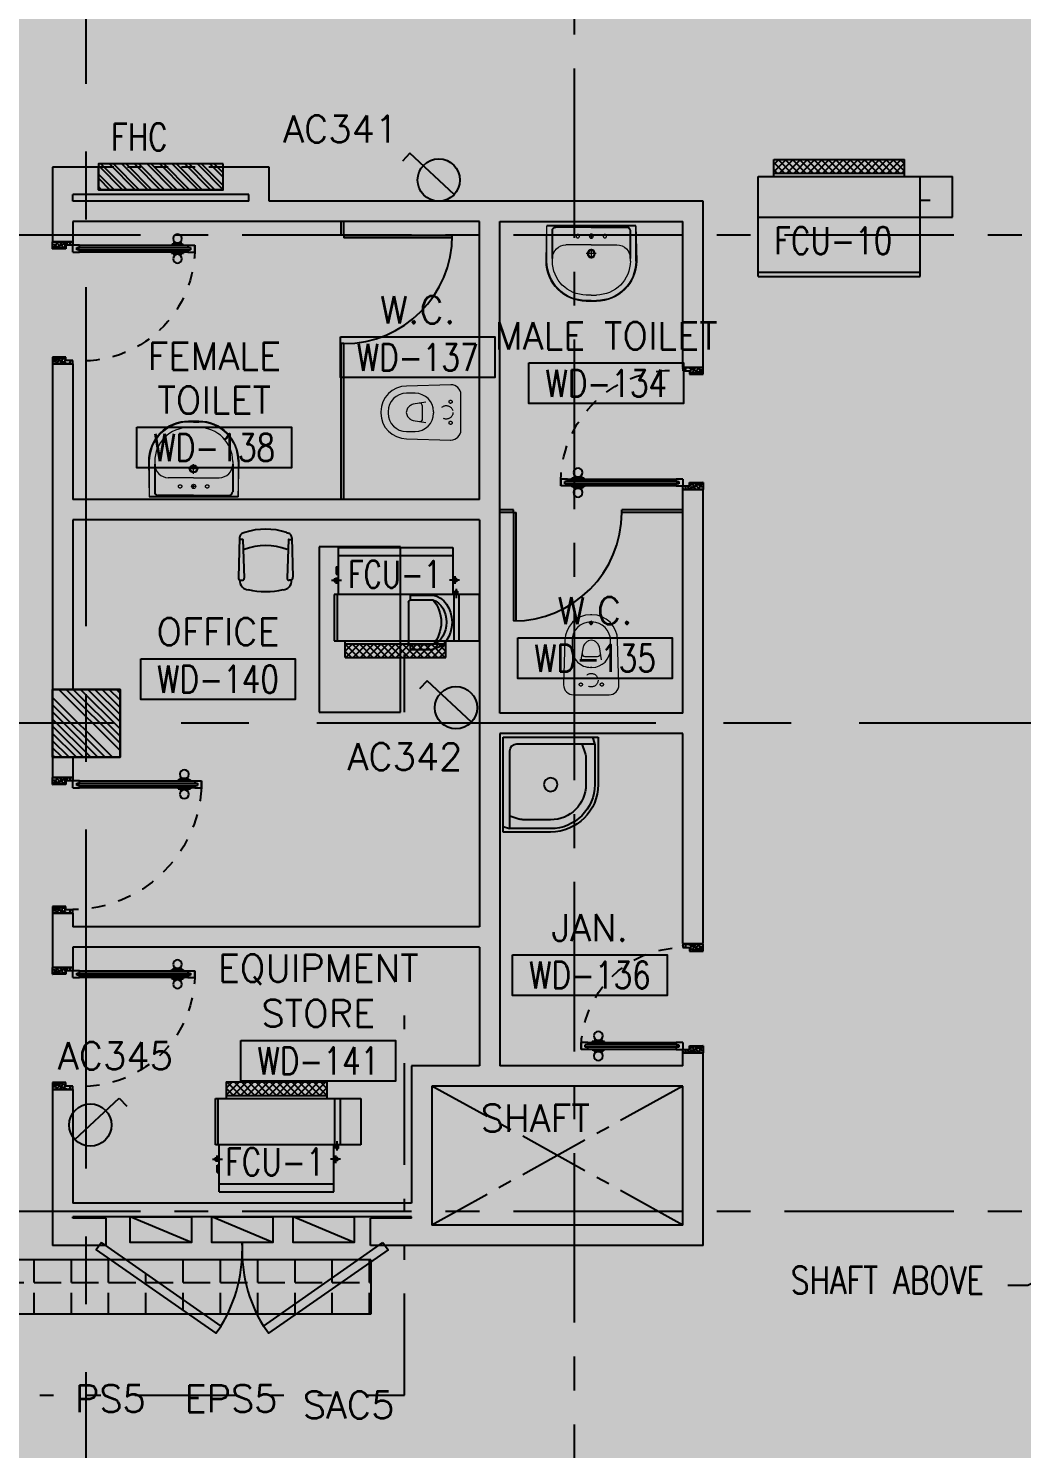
# Model space of a CAD drawing. Extents: x 88852.7 to 88945.7, y 39921.6 to 40001.1.
# Drawn here: x 88920.38 to 88927.71, y 39967.55 to 39978.02 of the extents above; entities that cross this region are included whole.
import ezdxf
from ezdxf.enums import TextEntityAlignment as Align

# ---------------------------------------------------------------- set-up
doc = ezdxf.new("R2010")
doc.units = 0
doc.header["$MEASUREMENT"] = 0
for name, pattern in [('2DASHES', [1.7, 0.75, -0.25, 0.1, -0.25, 0.1, -0.25]), ('CENTER', [2, 1.25, -0.25, 0.25, -0.25]), ('CENTER2', [1.125, 0.75, -0.125, 0.125, -0.125]), ('CENTERX2', [4, 2.5, -0.5, 0.5, -0.5]), ('DASHED', [0.75, 0.5, -0.25]), ('HIDDEN', [0.375, 0.25, -0.125]), ('HIDDEN2', [0.1875, 0.125, -0.0625])]:
    doc.linetypes.add(name, pattern=pattern)
doc.layers.get('0').update_dxf_attribs({"color": 11, "linetype": 'CONTINUOUS'})
for name, color, linetype in [('A-TILES', 11, 'CONTINUOUS'), ('AXES', 11, 'CENTERX2'), ('AXES1', 11, 'CENTER'), ('COL', 11, 'CONTINUOUS'), ('DOOR', 11, 'CONTINUOUS'), ('E-HLINE', 2, 'HIDDEN'), ('E-PANELBX', 3, 'CONTINUOUS'), ('E-SOCKETS', 4, 'CONTINUOUS'), ('E-TRAY', 2, 'CONTINUOUS'), ('E-WI', 6, 'CONTINUOUS'), ('FCU', 7, 'CONTINUOUS'), ('FHC', 11, 'CONTINUOUS'), ('FIX', 11, 'CONTINUOUS'), ('FMCHAIR', 11, 'CONTINUOUS'), ('FMDESK', 11, 'CONTINUOUS'), ('HAT', 11, 'CONTINUOUS'), ('IND-ES-L', 11, '2DASHES'), ('M-TEXT', 2, 'CONTINUOUS'), ('PART', 11, 'CONTINUOUS'), ('RM-BOX', 11, 'CONTINUOUS'), ('RM-NAME', 11, 'CONTINUOUS'), ('RM-NO', 11, 'CONTINUOUS'), ('SHAFT', 11, 'CONTINUOUS'), ('WALL', 11, 'CONTINUOUS')]:
    doc.layers.add(name, color=color, linetype=linetype)
doc.styles.add('ROMANS', font='ROMANS.shx', dxfattribs={"width": 0.6})
doc.styles.add('SIMPLEX', font='simplex.shx', dxfattribs={"width": 0.8})
doc.dimstyles.new('DIM7', dxfattribs={"dimtxt": 0.24, "dimasz": 0.08, "dimexe": 0.07, "dimexo": 0.05, "dimgap": 0.07, "dimtad": 1, "dimzin": 0, "dimdsep": 46, "dimtxsty": 'SIMPLEX', "dimblk": 'ARCHTICK', "dimcen": 0.05, "dimdle": 0.05, "dimclrd": 4, "dimclre": 4, "dimclrt": 2, "dimadec": 0, "dimazin": 0, "dimtp": 2, "dimtm": 2, "dimtfac": 0.114286, "dimtix": 1, "dimtmove": 2, "dimatfit": 3, "dimldrblk": 'DOT', "dimfxl": 0, "dimtolj": 1, "dimtzin": 0, "dimarcsym": 0})
pattern_1 = [(0, (0, 0), (0, 0.275), [0.2, -0.075]), (90, (0, 0), (-0.275, 2e-17), [0.2, -0.075])]

# ---------------------------------------------------------------- blocks, each defined once
blk = doc.blocks.new('JAN-001')
for p, q in [((730, -30), (30, -30)), ((30, -30), (30, -730)), ((705, -80), (130, -80)), ((610, -80), (635, -152)), ((688, -30), (704, -76)), ((705, -380), (705, -84)), ((730, -380), (730, -30)), ((80, -130), (80, -705)), ((640, -380), (640, -184)), ((80, -610), (152, -635)), ((30, -688), (76, -704)), ((30, -730), (380, -730)), ((84, -705), (380, -705)), ((184, -640), (380, -640))]:
    blk.add_line(p, q)
blk.add_circle((380, -380), 50)
for centre, radius, start, end in [((130, -130), 50, 90, 180), ((680, -84), 25, 0, 19.0039), ((540, -184), 100, 0, 19.0039), ((380, -380), 350, 270, 0), ((380, -380), 325, 270, 0), ((380, -380), 260, 270, 0), ((84, -680), 25, 250.9961, 270), ((184, -540), 100, 250.9961, 270)]:
    blk.add_arc(centre, radius, start, end)
blk = doc.blocks.new('WC1')
at = {"layer": 'FIX', "lineweight": 20}
for p, q in [((-210, 204), (-538, 194)), ((-475, 141), (-538, 141)), ((-137, 0), (-137, 131)), ((-727, 5), (-727, -5)), ((-674, 5), (-674, -5)), ((-534, 24), (-540, 0)), ((-540, 0), (-534, -24)), ((-395, 76), (-490, 60)), ((-339, 5), (-339, -5)), ((-137, -131), (-137, 0)), ((-490, -60), (-395, -76)), ((-538, -141), (-475, -141)), ((-538, -194), (-210, -204)), ((-213, -204), (-210, -204))]:
    blk.add_line(p, q, dxfattribs=at)
at = {"layer": 'FIX', "linetype": 'Continuous', "lineweight": 20}
blk.add_line((-420, -47), (-420, 45), dxfattribs=at)
at = {"layer": 'FIX', "linetype": 'HIDDEN2', "lineweight": 20, "ltscale": 0.3}
blk.add_circle((-245, 0), 49.8, dxfattribs=at)
at = {"layer": 'FIX', "linetype": 'HIDDEN', "lineweight": 20, "ltscale": 0.05}
for centre in [(-213, 78), (-213, -77)]:
    blk.add_circle(centre, 11.6, dxfattribs=at)
at = {"layer": 'FIX', "lineweight": 20}
for centre, radius, start, end in [((-538, 5), 189, 90, 180), ((-538, 5), 136, 90, 180), ((-475, 5), 136, 360, 90), ((-210, 131), 73, 360, 90), ((-473, -7), 68.2, 128.9242, 152.8468), ((-464, -18), 82, 108.496, 128.9242), ((-538, -5), 189, 180, 270), ((-538, -5), 136, 180, 270), ((-473, 7), 68.2, 207.1532, 231.0758), ((-464, 18), 82, 231.0758, 251.504), ((-475, -5), 136, 270, 0), ((-210, -131), 73, 270, 0)]:
    blk.add_arc(centre, radius, start, end, dxfattribs=at)
at = {"layer": 'FIX', "linetype": 'Continuous', "lineweight": 20}
for centre, start, end in [((-443, 46), 357.6662, 91.6121), ((-442, -46), 268.3879, 2.3338)]:
    blk.add_arc(centre, 22.3, start, end, dxfattribs=at)
blk = doc.blocks.new('LAV-003')
at = {"layer": 'FIX', "linetype": 'Continuous', "lineweight": 20}
for p, q in [((-328, -285), (-328, -25)), ((327, -285), (327, -25)), ((0, -165), (-188, -165)), ((0, -165), (187, -165)), ((-288, -285), (-288, -265)), ((287, -285), (287, -265)), ((0, -535), (-38, -535)), ((0, -575), (-38, -575)), ((0, -535), (37, -535)), ((0, -575), (37, -575))]:
    blk.add_line(p, q, dxfattribs=at)
at = {"layer": 'FIX', "linetype": 'ByBlock'}
blk.add_line((-328, -25), (327, -25), dxfattribs=at)
at = {"layer": 'FIX', "linetype": 'ByBlock', "ltscale": 0.3}
for p, q in [((-288, -265), (-288, -60)), ((0, -35), (-262, -35)), ((0, -35), (262, -35)), ((287, -265), (287, -60))]:
    blk.add_line(p, q, dxfattribs=at)
at = {"layer": 'FIX', "lineweight": 20}
for p, q in [((-16, -101), (15, -101)), ((0, -85), (0, -116))]:
    blk.add_line(p, q, dxfattribs=at)
at = {"layer": 'FIX', "linetype": 'DASHED', "lineweight": 20, "ltscale": 0.04}
for p, q in [((0, -194), (0, -266)), ((-36, -230), (37, -230))]:
    blk.add_line(p, q, dxfattribs=at)
at = {"layer": 'FIX', "linetype": 'Continuous', "lineweight": 20}
blk.add_lwpolyline([(295, -25), (0, -25), (-328, -25), (-335, -285, 0.414214), (-38, -582), (0, -582), (37, -582, 0.414214), (334, -285), (327, -25), (0, -25)], format="xyb", dxfattribs=at)
at = {"layer": 'FIX', "linetype": 'HIDDEN', "lineweight": 20, "ltscale": 0.05}
for centre in [(-100, -101), (100, -101)]:
    blk.add_circle(centre, 12.4, dxfattribs=at)
at = {"layer": 'FIX', "lineweight": 20}
for centre, radius in [((0, -101), 15.5), ((0, -230), 29.5), ((0, -230), 22.5)]:
    blk.add_circle(centre, radius, dxfattribs=at)
at = {"layer": 'FIX', "linetype": 'ByBlock', "ltscale": 0.3}
for centre, start, end in [((-262, -60), 90, 180), ((262, -60), 0, 90)]:
    blk.add_arc(centre, 25, start, end, dxfattribs=at)
at = {"layer": 'FIX', "linetype": 'Continuous', "lineweight": 20}
for centre, radius, start, end in [((-188, -265), 100, 90, 180), ((187, -265), 100, 0, 90), ((-38, -285), 290, 180, 270), ((-38, -285), 250, 180, 270), ((37, -285), 250, 270, 0), ((37, -285), 290, 270, 0)]:
    blk.add_arc(centre, radius, start, end, dxfattribs=at)
blk = doc.blocks.new('RM1')
at = {"layer": 'RM-BOX'}
blk.add_lwpolyline([(570, -200), (-570, -200), (-570, -500), (570, -500)], close=True, dxfattribs=at)
at = {"layer": 'RM-NAME', "style": 'ROMANS'}
for tag, p in [('ROOMNAME1', (0, 324)), ('ROOMNAME2', (0, 0))]:
    blk.add_attdef(tag, text='', height=200, dxfattribs=at).set_placement(p, align=Align.MIDDLE)
at = {"layer": 'RM-NO', "style": 'ROMANS', "width": 0.8}
blk.add_attdef('ROOMNO', text='', height=200, dxfattribs=at).set_placement((0, -350), align=Align.MIDDLE)
blk = doc.blocks.new('*X99')
at = {"color": 0}
for p, q in [((235129, 162738), (235580, 163190)), ((235129, 162792), (235527, 163190)), ((235129, 162845), (235474, 163190)), ((235129, 162898), (235421, 163190)), ((235129, 162951), (235368, 163190)), ((235129, 163004), (235315, 163190)), ((235129, 163057), (235262, 163190)), ((235129, 163110), (235209, 163190)), ((235129, 163163), (235156, 163190)), ((235186, 162690), (235629, 163132)), ((235239, 162690), (235629, 163079)), ((235292, 162690), (235629, 163026)), ((235345, 162690), (235629, 162973)), ((235398, 162690), (235629, 162920)), ((235451, 162690), (235629, 162867)), ((235504, 162690), (235629, 162814)), ((235557, 162690), (235629, 162761)), ((235610, 162690), (235629, 162708))]:
    blk.add_line(p, q, dxfattribs=at)
blk = doc.blocks.new('COL50')
at = {"layer": 'COL'}
blk.add_lwpolyline([(-250, 250), (-250, -250), (250, -250), (250, 250)], close=True, dxfattribs=at)
blk = doc.blocks.new('CHR2')
for p, q in [((-0.861, 0.48), (-0.229, 0.5)), ((-0.836, 0.425), (-0.836, 0.475)), ((-0.183, 0.469), (-0.183, 0.436)), ((-0.947, 0.386), (-0.937, 0.42)), ((-0.834, 0.423), (-0.215, 0.396)), ((-0.947, -0.386), (-0.937, -0.42)), ((-0.836, -0.425), (-0.836, -0.481)), ((-0.834, -0.423), (-0.215, -0.396)), ((-0.183, -0.469), (-0.183, -0.436)), ((-0.861, -0.48), (-0.223, -0.499))]:
    blk.add_line(p, q)
for centre, radius, start, end in [((-0.857, 0.397), 0.0833, 92.5404, 163.5801), ((-0.219, 0.466), 0.0359, 3.8781, 106.7041), ((-0.184, 0.325), 0.154, 359.6456, 90.3755), ((0.442, 0), 1.442, 164.4748, 195.5252), ((-0.834, 0.425), 0.00208, 180, 267.4596), ((0.516, 0), 1.253, 161.5812, 198.4188), ((-0.214, 0.428), 0.0319, 268.1708, 14.5154), ((-1.747, 0), 1.747, 349.2995, 10.7005), ((-0.857, -0.397), 0.0833, 196.4199, 267.4596), ((-0.834, -0.425), 0.00208, 92.5404, 180), ((-0.214, -0.428), 0.0319, 345.4846, 91.8292), ((-0.184, -0.325), 0.154, 269.6202, 0.3544), ((-0.215, -0.468), 0.0316, 255.3205, 359.2331)]:
    blk.add_arc(centre, radius, start, end)
blk = doc.blocks.new('DOOR90')
at = {"layer": 'DOOR', "linetype": 'ByBlock'}
for p, q in [((0, 0), (-150, 0)), ((-200, -25), (-1000, -25)), ((-200, -42), (-1000, -42)), ((-200, -58), (-1000, -58)), ((-1000, -75), (-200, -75))]:
    blk.add_line(p, q, dxfattribs=at)
at = {"layer": 'DOOR', "color": 0, "linetype": 'ByBlock'}
for p, q in [((-150, 0), (-150, -25)), ((-150, 0), (0, 0)), ((0, -50), (0, 0)), ((-1050, -25), (-1050, -75)), ((-1050, -75), (-1050, -25)), ((-1000, -25), (-1050, -25)), ((-1000, -75), (-1050, -75)), ((-1020, -42), (-1020, -58)), ((-1000, -42), (-1020, -42)), ((-1000, -58), (-1020, -58)), ((-1000, -25), (-1000, -42)), ((-1000, -58), (-1000, -75)), ((-968, -25), (-968, -18)), ((-878, -18), (-968, -18)), ((-968, -75), (-968, -82)), ((-878, -82), (-968, -82)), ((-955, -18), (-955, -9)), ((-955, -9), (-890, -9)), ((-955, -18), (-890, -18)), ((-955, -82), (-955, -91)), ((-955, -82), (-890, -82)), ((-955, -91), (-890, -91)), ((-890, -18), (-890, -9)), ((-890, -82), (-890, -91)), ((-878, -25), (-878, -18)), ((-878, -75), (-878, -82)), ((-200, -42), (-200, -25)), ((-200, -25), (-150, -25)), ((-180, -42), (-200, -42)), ((-200, -75), (-200, -58)), ((-200, -58), (-180, -58)), ((-150, -75), (-200, -75)), ((-180, -58), (-180, -42)), ((-150, -75), (-150, -25)), ((-150, -25), (-100, -25)), ((-100, -25), (-100, -50)), ((-100, -50), (0, -50)), ((-150, -900), (-150, -875)), ((-150, -875), (-100, -875)), ((0, -900), (-150, -900)), ((-150, -900), (0, -900)), ((-100, -850), (0, -850)), ((-100, -875), (-100, -850)), ((0, -850), (0, -900))]:
    blk.add_line(p, q, dxfattribs=at)
at = {"layer": 'DOOR', "color": 9, "linetype": 'ByBlock'}
for p, q in [((0, -50), (-114, 0)), ((0, -50), (-40, 0)), ((0, -50), (-100, -37)), ((0, -850), (-114, -900)), ((0, -850), (-100, -863)), ((0, -850), (-40, -900))]:
    blk.add_line(p, q, dxfattribs=at)
at = {"layer": 'DOOR', "color": 0, "linetype": 'ByBlock'}
for centre in [(-923, 24), (-923, -124)]:
    blk.add_circle(centre, 32.4, dxfattribs=at)
at = {"layer": 'DOOR', "color": 9, "linetype": 'ByBlock'}
for centre, radius, start, end in [((0, -50), 74.4, 137.7764, 180), ((0, -50), 54.4, 113.2074, 180), ((0, -50), 154, 161.1053, 166.2858), ((0, -50), 134, 158.1598, 169.28), ((0, -50), 114, 154.0838, 167.3774), ((0, -50), 94.4, 148.0182, 180), ((0, -50), 34.4, 90, 180), ((0, -50), 14.4, 90, 180), ((0, -850), 154, 193.7142, 198.8947), ((0, -850), 134, 190.72, 201.8402), ((0, -850), 94.4, 180, 211.9818), ((0, -850), 74.4, 180, 222.2236), ((0, -850), 54.4, 180, 246.7926), ((0, -850), 34.4, 180, 270), ((0, -850), 14.4, 180, 270)]:
    blk.add_arc(centre, radius, start, end, dxfattribs=at)
at = {"layer": 'DOOR', "linetype": 'HIDDEN', "ltscale": 0.5}
blk.add_arc((-222, -50), 828, 178.2701, 275.003, dxfattribs=at)
blk = doc.blocks.new('DOOR-10')
at = {"layer": 'DOOR', "color": 0, "linetype": 'ByBlock'}
for p, q in [((-26, 1100), (-76, 1100)), ((-76, 1100), (-26, 1100)), ((-76, 1050), (-76, 1100)), ((-59, 1050), (-76, 1050)), ((-43, 1070), (-59, 1070)), ((-59, 1050), (-59, 1070)), ((-43, 1050), (-43, 1070)), ((-26, 1050), (-43, 1050)), ((-26, 1050), (-26, 1100)), ((-83, 1005), (-92, 1005)), ((-92, 1005), (-92, 940)), ((-76, 1018), (-83, 1018)), ((-83, 928), (-83, 1018)), ((-83, 1005), (-83, 940)), ((-26, 1018), (-18, 1018)), ((-18, 928), (-18, 1018)), ((-18, 1005), (-9, 1005)), ((-18, 1005), (-18, 940)), ((-9, 1005), (-9, 940)), ((-83, 940), (-92, 940)), ((-76, 928), (-83, 928)), ((-26, 928), (-18, 928)), ((-18, 940), (-9, 940)), ((-1001, 0), (-1001, 150)), ((-1001, 150), (-976, 150)), ((-1001, 150), (-1001, 0)), ((-976, 150), (-976, 100)), ((-76, 200), (-59, 200)), ((-76, 150), (-76, 200)), ((-76, 150), (-26, 150)), ((-59, 200), (-59, 180)), ((-59, 180), (-43, 180)), ((-43, 200), (-26, 200)), ((-43, 180), (-43, 200)), ((-26, 200), (-26, 150)), ((-1, 150), (-26, 150)), ((-26, 150), (-26, 100)), ((-951, 0), (-1001, 0)), ((-976, 100), (-951, 100)), ((-951, 100), (-951, 0)), ((-51, 100), (-51, 0)), ((-26, 100), (-51, 100)), ((-51, 0), (-1, 0))]:
    blk.add_line(p, q, dxfattribs=at)
at = {"layer": 'DOOR', "linetype": 'ByBlock'}
for p, q in [((-76, 1050), (-76, 200)), ((-59, 200), (-59, 1050)), ((-43, 200), (-43, 1050)), ((-26, 200), (-26, 1050))]:
    blk.add_line(p, q, dxfattribs=at)
at = {"layer": 'DOOR', "color": 9, "linetype": 'ByBlock'}
for p, q in [((-951, 0), (-1001, 114)), ((-51, 0), (-1, 114)), ((-1, 0), (-1, 150)), ((-951, 0), (-1001, 40)), ((-951, 0), (-964, 100)), ((-51, 0), (-37, 100)), ((-51, 0), (-1, 40))]:
    blk.add_line(p, q, dxfattribs=at)
at = {"layer": 'DOOR', "color": 0, "linetype": 'ByBlock'}
for centre in [(-124, 973), (23, 973)]:
    blk.add_circle(centre, 32.4, dxfattribs=at)
at = {"layer": 'DOOR', "linetype": 'HIDDEN', "ltscale": 0.5}
blk.add_arc((-23, 149), 952, 93.1482, 179.9482, dxfattribs=at)
at = {"layer": 'DOOR', "color": 9, "linetype": 'ByBlock'}
for centre, radius, start, end in [((-951, 0), 154, 103.7142, 108.8947), ((-951, 0), 134, 100.72, 111.8402), ((-51, 0), 134, 68.1598, 79.28), ((-51, 0), 114, 64.0838, 77.3774), ((-51, 0), 154, 71.1053, 76.2858), ((-951, 0), 94.4, 90, 121.9818), ((-951, 0), 74.4, 90, 132.2236), ((-951, 0), 54.4, 90, 156.7926), ((-951, 0), 34.4, 90, 180), ((-951, 0), 14.4, 90, 180), ((-51, 0), 94.4, 58.0182, 90), ((-51, 0), 74.4, 47.7764, 90), ((-51, 0), 54.4, 23.2074, 90), ((-51, 0), 34.4, 0, 90), ((-51, 0), 14.4, 0, 90)]:
    blk.add_arc(centre, radius, start, end, dxfattribs=at)
blk = doc.blocks.new('CHR3')
for p, q in [((-0.039, 0.5), (-0.558, 0.5)), ((-0.05, 0.412), (-0.558, 0.412)), ((-0.039, 0.5), (-0.039, 0.412)), ((0, 0.362), (0, -0.362)), ((-0.05, -0.412), (-0.558, -0.412)), ((-0.039, -0.5), (-0.553, -0.5)), ((-0.039, -0.411), (-0.039, -0.5))]:
    blk.add_line(p, q)
for centre, radius, start, end in [((-0.497, 0), 0.503, 97.0495, 263.5769), ((-0.446, 0), 0.427, 105.249, 254.751), ((-0.212, 0), 0.538, 130.0756, 229.9244), ((-0.05, 0.362), 0.05, 0, 90), ((-0.05, -0.362), 0.05, 270, 0)]:
    blk.add_arc(centre, radius, start, end)
blk = doc.blocks.new('DOOR80')
at = {"layer": 'DOOR', "color": 0, "linetype": 'ByBlock'}
for p, q in [((-75, 850), (-75, 900)), ((-75, 900), (-25, 900)), ((-25, 900), (-75, 900)), ((-58, 850), (-75, 850)), ((-58, 850), (-58, 870)), ((-42, 870), (-58, 870)), ((-42, 850), (-42, 870)), ((-25, 850), (-42, 850)), ((-25, 850), (-25, 900)), ((-91, 805), (-91, 740)), ((-82, 805), (-91, 805)), ((-82, 740), (-91, 740)), ((-82, 728), (-82, 818)), ((-75, 818), (-82, 818)), ((-82, 805), (-82, 740)), ((-25, 818), (-18, 818)), ((-18, 728), (-18, 818)), ((-18, 805), (-18, 740)), ((-18, 805), (-9, 805)), ((-18, 740), (-9, 740)), ((-9, 805), (-9, 740)), ((-75, 728), (-82, 728)), ((-25, 728), (-18, 728)), ((-800, 150), (-800, 0)), ((-800, 150), (-775, 150)), ((-800, 0), (-800, 150)), ((-775, 150), (-775, 100)), ((-75, 200), (-58, 200)), ((-75, 150), (-75, 200)), ((-75, 150), (-25, 150)), ((-58, 200), (-58, 180)), ((-58, 180), (-42, 180)), ((-42, 200), (-25, 200)), ((-42, 180), (-42, 200)), ((-25, 200), (-25, 150)), ((0, 150), (-25, 150)), ((-25, 150), (-25, 100)), ((0, 0), (0, 150)), ((0, 150), (0, 0)), ((-750, 0), (-800, 0)), ((-775, 100), (-750, 100)), ((-750, 100), (-750, 0)), ((-50, 100), (-50, 0)), ((-25, 100), (-50, 100)), ((-50, 0), (0, 0))]:
    blk.add_line(p, q, dxfattribs=at)
at = {"layer": 'DOOR', "linetype": 'ByBlock'}
for p, q in [((-75, 850), (-75, 200)), ((-58, 200), (-58, 850)), ((-42, 200), (-42, 850)), ((-25, 200), (-25, 850))]:
    blk.add_line(p, q, dxfattribs=at)
at = {"layer": 'DOOR', "color": 9, "linetype": 'ByBlock'}
for p, q in [((-750, 0), (-800, 114)), ((-50, 0), (0, 114)), ((-750, 0), (-800, 40)), ((-750, 0), (-763, 100)), ((-50, 0), (-37, 100)), ((-50, 0), (0, 40))]:
    blk.add_line(p, q, dxfattribs=at)
at = {"layer": 'DOOR', "color": 0, "linetype": 'ByBlock'}
for centre in [(-124, 773), (24, 773)]:
    blk.add_circle(centre, 32.4, dxfattribs=at)
at = {"layer": 'DOOR', "linetype": 'HIDDEN', "ltscale": 0.5}
blk.add_arc((-25, 150), 750, 90, 180, dxfattribs=at)
at = {"layer": 'DOOR', "color": 9, "linetype": 'ByBlock'}
for centre, radius, start, end in [((-750, 0), 154, 103.7142, 108.8947), ((-750, 0), 134, 100.72, 111.8402), ((-50, 0), 134, 68.1598, 79.28), ((-50, 0), 114, 64.0838, 77.3774), ((-50, 0), 154, 71.1053, 76.2858), ((-750, 0), 94.4, 90, 121.9818), ((-750, 0), 74.4, 90, 132.2236), ((-750, 0), 54.4, 90, 156.7926), ((-750, 0), 34.4, 90, 180), ((-750, 0), 14.4, 90, 180), ((-50, 0), 94.4, 58.0182, 90), ((-50, 0), 74.4, 47.7764, 90), ((-50, 0), 54.4, 23.2074, 90), ((-50, 0), 34.4, 0, 90), ((-50, 0), 14.4, 0, 90)]:
    blk.add_arc(centre, radius, start, end, dxfattribs=at)
blk = doc.blocks.new('DESK-O')
for p, q in [((0, 0), (1, 0)), ((0, -1), (0, 0)), ((1, 0), (1, -1)), ((1, -1), (0, -1)), ((1, -1.05), (0.65, -1.05))]:
    blk.add_line(p, q)
blk = doc.blocks.new('E-PBX')
at = {"layer": 'E-PANELBX'}
h = blk.add_hatch(color=256, dxfattribs=at)
h.paths.add_polyline_path([(34, 190), (-225, 190), (34, 81)])
h.paths.add_polyline_path([(225, 190), (34, 190), (34, 81), (225, 0)])
blk.add_line((225, 0), (-225, 190), dxfattribs=at)
blk.add_lwpolyline([(-225, 190), (225, 190), (225, 0), (-225, 0)], close=True, dxfattribs=at)
blk = doc.blocks.new('*X190')
at = {"color": 0}
for p, q in [((-750, 2538), (-672, 2616)), ((-750, 2591), (-725, 2616)), ((-660, 2516), (-750, 2606)), ((-713, 2516), (-750, 2553)), ((-719, 2516), (-619, 2616)), ((-607, 2516), (-707, 2616)), ((-666, 2516), (-566, 2616)), ((-554, 2516), (-654, 2616)), ((-613, 2516), (-513, 2616)), ((-501, 2516), (-601, 2616)), ((-560, 2516), (-460, 2616)), ((-448, 2516), (-548, 2616)), ((-507, 2516), (-407, 2616)), ((-394, 2516), (-494, 2616)), ((-454, 2516), (-354, 2616)), ((-341, 2516), (-441, 2616)), ((-401, 2516), (-301, 2616)), ((-288, 2516), (-388, 2616)), ((-348, 2516), (-248, 2616)), ((-235, 2516), (-335, 2616)), ((-295, 2516), (-195, 2616)), ((-182, 2516), (-282, 2616)), ((-242, 2516), (-142, 2616)), ((-129, 2516), (-229, 2616)), ((-189, 2516), (-89, 2616)), ((-76, 2516), (-176, 2616)), ((-136, 2516), (-36, 2616)), ((-23, 2516), (-123, 2616)), ((-83, 2516), (17, 2616)), ((30, 2516), (-70, 2616)), ((-30, 2516), (70, 2616)), ((83, 2516), (-17, 2616)), ((23, 2516), (123, 2616)), ((136, 2516), (36, 2616)), ((76, 2516), (176, 2616)), ((189, 2516), (89, 2616)), ((129, 2516), (215, 2601)), ((215, 2543), (142, 2616)), ((182, 2516), (215, 2548)), ((215, 2596), (195, 2616))]:
    blk.add_line(p, q, dxfattribs=at)
blk = doc.blocks.new('WAP16')
at = {"color": 6}
for p, q in [((-597, 0), (-597, -737)), ((-597, 0), (597, 0)), ((597, 0), (597, -737)), ((-597, -437), (597, -437)), ((-597, -737), (597, -737))]:
    blk.add_line(p, q, dxfattribs=at)
at = {"color": 2}
for p, q in [((-597, -32), (597, -32)), ((597, -437), (835, -437)), ((835, -437), (835, -737)), ((-482, -737), (-482, -862)), ((-482, -762), (482, -762)), ((482, -737), (482, -862)), ((597, -737), (835, -737)), ((-482, -862), (482, -862))]:
    blk.add_line(p, q, dxfattribs=at)
at = {"color": 7}
blk.add_line((597, -562), (670, -562), dxfattribs=at)
at = {"color": 2}
blk.add_blockref('*X190', (268, -3378), dxfattribs=at)
blk = doc.blocks.new('*X188')
at = {"color": 0}
for p, q in [((16890, -2467), (16943, -2414)), ((16890, -2520), (16990, -2420)), ((16990, -2565), (16890, -2465)), ((16890, -2573), (16990, -2473)), ((16990, -2512), (16892, -2414)), ((16990, -2459), (16945, -2414)), ((16990, -2619), (16890, -2519)), ((16890, -2626), (16990, -2526)), ((16990, -2672), (16890, -2572)), ((16890, -2679), (16990, -2579)), ((16990, -2725), (16890, -2625)), ((16890, -2732), (16990, -2632)), ((16990, -2778), (16890, -2678)), ((16890, -2785), (16990, -2685)), ((16990, -2831), (16890, -2731)), ((16890, -2838), (16990, -2738)), ((16990, -2884), (16890, -2784)), ((16890, -2891), (16990, -2791)), ((16990, -2937), (16890, -2837)), ((16890, -2944), (16990, -2844)), ((16990, -2990), (16890, -2890)), ((16890, -2997), (16990, -2897)), ((16990, -3043), (16890, -2943)), ((16890, -3050), (16990, -2950)), ((16990, -3096), (16890, -2996)), ((16890, -3103), (16990, -3003)), ((16990, -3149), (16890, -3049)), ((16944, -3155), (16890, -3102)), ((16892, -3155), (16990, -3056)), ((16945, -3155), (16990, -3109))]:
    blk.add_line(p, q, dxfattribs=at)
blk = doc.blocks.new('WHE06')
at = {"color": 2}
for p, q in [((689, 621), (346, 621)), ((346, 621), (346, 469)), ((689, 469), (689, 621)), ((60, -422), (60, 422)), ((212, 437), (269, 437)), ((232, 452), (232, 422)), ((232, 452), (252, 452)), ((242, 472), (242, 399)), ((252, 452), (252, 422)), ((305, 448), (373, 448)), ((321, 458), (321, 438)), ((321, 458), (346, 458)), ((321, 438), (346, 438)), ((346, 430), (689, 430)), ((811, 371), (689, 371)), ((711, -371), (711, 371)), ((811, -371), (811, 371)), ((242, -472), (242, -399)), ((811, -371), (689, -371)), ((142, -437), (142, -422)), ((142, -437), (197, -437)), ((197, -437), (197, -422)), ((221, -437), (269, -437)), ((232, -452), (232, -422)), ((232, -452), (252, -452)), ((252, -452), (252, -422)), ((346, -430), (689, -430))]:
    blk.add_line(p, q, dxfattribs=at)
at = {"color": 6}
for p, q in [((0, -422), (0, 422)), ((0, 422), (346, 422)), ((346, 469), (346, -451)), ((689, 469), (346, 469)), ((689, -451), (689, 469)), ((0, -422), (346, -422)), ((346, -451), (689, -451))]:
    blk.add_line(p, q, dxfattribs=at)
at = {"color": 2}
blk.add_blockref('*X188', (-16179, 2784), dxfattribs=at)

msp = doc.modelspace()

# ---------------------------------------------------------------- hatches: boundary and pattern name
at = {"layer": 'FHC', "linetype": 'ByBlock', "ltscale": 0.3}
h = msp.add_hatch(dxfattribs=at)
h.set_pattern_fill('ANSI32', color=11, scale=0.175, style=0)
h.set_pattern_definition([(135, (89154.01644, 39945.78356), (0.046403883, 0.046403883), []), (135, (89153.985505, 39945.78356), (0.046403883, 0.046403883), [])])
h.paths.add_polyline_path([(88920.9003, 39976.8346), (88920.9003, 39977.0246), (88921.8203, 39977.0246), (88921.8203, 39976.8346)])
h.paths.add_polyline_path([(88922.0329, 39976.4134), (88922.0329, 39976.8343), (88921.7704, 39976.8343), (88921.7704, 39976.4134)], flags=9)
at = {"layer": 'HAT'}
h = msp.add_hatch(dxfattribs=at)
h.set_pattern_fill('ANGLE', color=256, style=0)
h.set_pattern_definition(pattern_1)
h.paths.add_polyline_path([(88917.9167, 39962.0246), (88917.5167, 39962.0246), (88917.5167, 39959.6996), (88917.9167, 39959.6996)])
h.paths.add_polyline_path([(88917.9167, 39962.0246), (88917.9167, 39962.1746), (88917.5167, 39962.1746), (88917.5167, 39962.0246)])
h.paths.add_polyline_path([(88917.9167, 39965.6996), (88917.5167, 39965.6996), (88917.5167, 39962.1746), (88917.9167, 39962.1746)])
h.paths.add_polyline_path([(88917.9167, 39968.3423), (88918.1167, 39968.5423), (88920.8103, 39968.5423), (88920.8103, 39968.9423), (88917.951, 39968.9423), (88917.5167, 39968.508), (88917.5167, 39965.6996), (88917.9167, 39965.6996)])
h.paths.add_polyline_path([(88917.4649, 39960.2493), (88917.9763, 39960.2493), (88917.9763, 39960.5493), (88917.4649, 39960.5493)], flags=9)
h.paths.add_polyline_path([(88919.2592, 39968.056), (88918.1195, 39968.056), (88918.1195, 39967.756), (88919.2592, 39967.756)], flags=17)
h.paths.add_polyline_path([(88918.1555, 39967.756), (88919.2232, 39967.756), (88919.2232, 39968.056), (88918.1555, 39968.056)], flags=24)
h.paths.add_polyline_path([(88917.2203, 39968.106), (88920.1584, 39968.106), (88920.1584, 39968.406), (88917.2203, 39968.406)], flags=9)
h.paths.add_polyline_path([(88917.803, 39966.7914), (88920.7815, 39966.7914), (88920.7815, 39967.2414), (88917.803, 39967.2414)], flags=24)
h = msp.add_hatch(dxfattribs=at)
h.set_pattern_fill('ANGLE', color=256, style=0)
h.set_pattern_definition(pattern_1)
h.paths.add_polyline_path([(88920.8103, 39968.5423), (88921.3234, 39968.5423), (88921.3239, 39968.7092), (88920.9894, 39968.9423), (88920.8103, 39968.9423)])
h.paths.add_polyline_path([(88921.3266, 39968.7874), (88921.324, 39968.7392), (88921.3239, 39968.7092), (88921.5634, 39968.5423), (88921.6783, 39968.5423)])
h.paths.add_polyline_path([(88921.3239, 39968.7092), (88921.324, 39968.7392), (88921.3266, 39968.7874), (88921.1043, 39968.9423), (88920.9894, 39968.9423)])
h.paths.add_polyline_path([(88921.3335, 39968.9423), (88921.3279, 39968.8106), (88921.3266, 39968.7874), (88921.6783, 39968.5423), (88921.8521, 39968.5423, 0.0443758), (88921.9204, 39968.7205), (88921.9205, 39968.7392), (88921.9244, 39968.8106), (88921.93, 39968.9423)])
h.paths.add_polyline_path([(88921.9199, 39968.5423), (88922.0685, 39968.5423, -0.0969777), (88921.9614, 39968.9423), (88921.9591, 39968.9423, -0.0523765), (88921.9204, 39968.7205)])
h.paths.add_polyline_path([(88922.0685, 39968.5423), (88922.2422, 39968.5423), (88922.5493, 39968.7563), (88922.5522, 39968.8106), (88922.5579, 39968.9423), (88921.9614, 39968.9423, 0.0969777)])
h.paths.add_polyline_path([(88922.2422, 39968.5423), (88922.3571, 39968.5423), (88922.5482, 39968.6754), (88922.5483, 39968.7392), (88922.5493, 39968.7563)], flags=16)
h.paths.add_polyline_path([(88922.9092, 39968.927), (88922.9092, 39968.9423), (88922.8162, 39968.9423), (88922.5493, 39968.7563), (88922.5483, 39968.7392), (88922.5482, 39968.6754)])
h.paths.add_polyline_path([(88922.8162, 39968.9423), (88922.5579, 39968.9423), (88922.5522, 39968.8106), (88922.5493, 39968.7563)], flags=16)
h.paths.add_polyline_path([(88922.9092, 39968.927), (88922.5482, 39968.6754), (88922.5478, 39968.5423), (88922.9092, 39968.5423)])

# ---------------------------------------------------------------- linework, layer by layer
at = {"layer": 'AXES'}
for p, q in [((88920.8103, 39921.6153), (88920.8103, 40000.4279)), ((88945.0103, 39972.8996), (88876.9703, 39972.8996))]:
    msp.add_line(p, q, dxfattribs=at)
at = {"layer": 'AXES1'}
for p, q in [((88924.4103, 39928.4796), (88924.4103, 39987.2996)), ((88935.2103, 39976.4996), (88876.9703, 39976.4996)), ((88935.2103, 39969.2996), (88876.9703, 39969.2996))]:
    msp.add_line(p, q, dxfattribs=at)
at = {"layer": 'E-SOCKETS'}
for p, q in [((88923.1968, 39977.1045), (88923.1423, 39977.046)), ((88923.5246, 39976.7994), (88923.1968, 39977.1045)), ((88923.3237, 39973.2133), (88923.2692, 39973.1547)), ((88923.6516, 39972.9081), (88923.3237, 39973.2133)), ((88920.726, 39969.8303), (88921.0538, 39970.1354)), ((88921.0538, 39970.1354), (88921.1083, 39970.0769))]:
    msp.add_line(p, q, dxfattribs=at)
for centre in [(88923.4103, 39976.9058), (88923.5372, 39973.0145), (88920.8403, 39969.9367)]:
    msp.add_circle(centre, 0.1562, dxfattribs=at)
at = {"layer": 'E-TRAY', "color": 4}
for p, q in [((88922.9092, 39968.9423), (88917.951, 39968.9423)), ((88922.9092, 39968.9423), (88922.9092, 39968.5423)), ((88922.9092, 39968.5423), (88918.1167, 39968.5423))]:
    msp.add_line(p, q, dxfattribs=at)
at = {"layer": 'E-WI', "color": 4}
for points in [[(88921.3378, 39969.0428, 0, 0.1162, 0), (88921.3279, 39968.8106, 0, 0, 0), (88921.324, 39968.7392, 0, 0, 0), (88921.322, 39968.0749, 0, 0, 0)], [(88921.9343, 39969.0428, 0, 0.1162, 0), (88921.9244, 39968.8106, 0, 0, 0), (88921.9205, 39968.7392, 0, 0, 0), (88921.9185, 39968.0749, 0, 0, 0)], [(88922.5622, 39969.0428, 0, 0.1162, 0), (88922.5522, 39968.8106, 0, 0, 0), (88922.5483, 39968.7392, 0, 0, 0), (88922.5464, 39968.0749, 0, 0, 0)]]:
    msp.add_lwpolyline(points, format="xyseb", dxfattribs=at)
at = {"layer": 'FHC', "linetype": 'ByBlock', "ltscale": 0.3}
msp.add_lwpolyline([(88921.8203, 39977.0246), (88920.9003, 39977.0246), (88920.9003, 39976.8346), (88921.8203, 39976.8346)], close=True, dxfattribs=at)
at = {"layer": 'FIX', "color": 32, "linetype": 'ByBlock', "ltscale": 0.3}
msp.add_line((88924.5353, 39976.558), (88924.2728, 39976.558), dxfattribs=at)
at = {"layer": 'IND-ES-L'}
for points in [[(88919.4682, 39964.9437), (88919.4681, 39967.9437), (88923.1564, 39967.9437), (88923.1564, 39970.9437)], [(88919.4681, 39964.9437), (88919.4681, 39967.9437), (88923.1564, 39967.9437), (88923.1564, 39970.9437)]]:
    msp.add_lwpolyline(points, dxfattribs=at)
at = {"layer": 'PART', "linetype": 'ByBlock'}
for p, q in [((88922.6903, 39976.4996), (88922.6903, 39976.5996)), ((88922.7103, 39976.4996), (88922.7103, 39976.5996)), ((88922.7103, 39976.4996), (88922.6903, 39976.4996)), ((88922.7103, 39976.4996), (88923.5103, 39976.4996)), ((88922.7103, 39976.4996), (88922.7103, 39976.4796)), ((88923.5103, 39976.4796), (88922.7103, 39976.4796)), ((88922.6903, 39974.5496), (88922.6903, 39975.6996)), ((88922.7103, 39975.6996), (88922.6903, 39975.6996)), ((88922.7103, 39975.6996), (88922.6903, 39975.6996)), ((88922.7103, 39974.5496), (88922.7103, 39975.6996)), ((88923.9603, 39974.4746), (88923.8603, 39974.4746)), ((88923.9603, 39974.4546), (88923.8603, 39974.4546)), ((88923.9603, 39974.4546), (88923.9603, 39974.4746)), ((88923.9603, 39974.4546), (88923.9603, 39974.4746)), ((88923.9603, 39974.4546), (88923.9803, 39974.4546)), ((88923.9603, 39974.4546), (88923.9603, 39973.6546)), ((88923.9803, 39973.6546), (88923.9803, 39974.4546)), ((88925.2103, 39974.4746), (88924.7603, 39974.4746)), ((88924.7603, 39974.4546), (88924.7603, 39974.4746)), ((88924.7603, 39974.4546), (88924.7603, 39974.4746)), ((88924.7603, 39974.4546), (88924.7603, 39974.4746)), ((88925.2103, 39974.4546), (88924.7603, 39974.4546))]:
    msp.add_line(p, q, dxfattribs=at)
for centre in [(88922.7103, 39976.4996), (88923.9603, 39974.4546)]:
    msp.add_arc(centre, 0.8, 270, 0, dxfattribs=at)
at = {"layer": 'WALL'}
for p, q in [((88920.5603, 39976.9996), (88920.5603, 39976.4496)), ((88920.9003, 39976.9996), (88920.5603, 39976.9996)), ((88920.9003, 39976.8346), (88920.9003, 39976.9996)), ((88922.1603, 39976.9996), (88921.8203, 39976.9996)), ((88921.8203, 39976.8346), (88921.8203, 39976.9996)), ((88922.1603, 39976.7496), (88922.1603, 39976.9996)), ((88920.7103, 39976.7496), (88920.7103, 39976.7996)), ((88922.0103, 39976.7996), (88920.7103, 39976.7996)), ((88922.0103, 39976.7496), (88920.7103, 39976.7496)), ((88921.8201, 39976.8346), (88920.9003, 39976.8346)), ((88922.0103, 39976.7496), (88922.0103, 39976.7996)), ((88925.3603, 39976.7496), (88922.1603, 39976.7496)), ((88925.3603, 39975.5246), (88925.3603, 39976.7496)), ((88920.7103, 39976.5996), (88920.7103, 39976.4496)), ((88923.7103, 39976.5996), (88920.7103, 39976.5996)), ((88923.7103, 39974.5496), (88923.7103, 39976.5996)), ((88923.8603, 39976.5996), (88925.2103, 39976.5996)), ((88923.8603, 39972.9746), (88923.8603, 39976.5996)), ((88925.2103, 39975.5246), (88925.2103, 39976.5996)), ((88920.7103, 39976.4496), (88920.5603, 39976.4496)), ((88920.7103, 39975.5496), (88920.5603, 39975.5496)), ((88920.5603, 39975.5496), (88920.5603, 39973.1496)), ((88920.7103, 39975.5496), (88920.7103, 39974.5496)), ((88925.2103, 39975.5246), (88925.3603, 39975.5246)), ((88923.7103, 39974.5496), (88920.7103, 39974.5496)), ((88925.2103, 39974.6246), (88925.3603, 39974.6246)), ((88925.2103, 39972.9746), (88925.2103, 39974.6246)), ((88925.3603, 39971.2746), (88925.3603, 39974.6246)), ((88920.7103, 39974.3996), (88920.7103, 39973.1496)), ((88923.7103, 39974.3996), (88920.7103, 39974.3996)), ((88923.7103, 39974.3996), (88923.7103, 39971.3996)), ((88925.2103, 39972.9746), (88923.8603, 39972.9746)), ((88925.2103, 39972.8246), (88923.8603, 39972.8246)), ((88923.8603, 39972.8246), (88923.8603, 39970.3746)), ((88925.2103, 39971.2746), (88925.2103, 39972.8246)), ((88920.5603, 39972.6496), (88920.5603, 39972.4996)), ((88920.7103, 39972.6496), (88920.7103, 39972.4996)), ((88920.7103, 39972.4996), (88920.5603, 39972.4996)), ((88920.5603, 39971.4996), (88920.5603, 39971.0996)), ((88920.7103, 39971.4996), (88920.5603, 39971.4996)), ((88920.7103, 39971.4996), (88920.7103, 39971.3996)), ((88923.7103, 39971.3996), (88920.7103, 39971.3996)), ((88920.7103, 39971.2496), (88920.7103, 39971.0996)), ((88923.7103, 39971.2496), (88920.7103, 39971.2496)), ((88923.7103, 39971.2496), (88923.7103, 39970.3746)), ((88925.2103, 39971.2746), (88925.3603, 39971.2746)), ((88920.7103, 39971.0996), (88920.5603, 39971.0996)), ((88925.2103, 39970.3746), (88925.2103, 39970.4746)), ((88925.2103, 39970.4746), (88925.3603, 39970.4746)), ((88925.3603, 39969.0496), (88925.3603, 39970.4746)), ((88923.7103, 39970.3746), (88923.2103, 39970.3746)), ((88923.2103, 39970.3746), (88923.2103, 39969.3596)), ((88925.2103, 39970.3746), (88923.8603, 39970.3746)), ((88920.7103, 39970.1996), (88920.5603, 39970.1996)), ((88920.5603, 39970.1996), (88920.5603, 39969.0496)), ((88920.7103, 39970.1996), (88920.7103, 39969.3596)), ((88925.2103, 39970.2246), (88923.3603, 39970.2246)), ((88923.3603, 39970.2246), (88923.3603, 39969.1996)), ((88923.3603, 39970.1996), (88923.3603, 39969.1996)), ((88925.2103, 39969.1996), (88925.2103, 39970.2246)), ((88923.2103, 39969.3596), (88920.7103, 39969.3596)), ((88920.7103, 39969.2496), (88920.7103, 39969.2596)), ((88923.2103, 39969.2596), (88920.7103, 39969.2596)), ((88923.2103, 39969.2596), (88920.7103, 39969.2596)), ((88920.7103, 39969.2496), (88920.7103, 39969.2596)), ((88920.9574, 39969.2496), (88920.7103, 39969.2496)), ((88920.9574, 39969.2496), (88920.7103, 39969.2496)), ((88920.9574, 39969.0496), (88920.9574, 39969.2496)), ((88920.9574, 39969.0496), (88920.9574, 39969.2496)), ((88923.2103, 39969.2496), (88922.9074, 39969.2496)), ((88922.9074, 39969.0496), (88922.9074, 39969.2496)), ((88922.9074, 39969.0496), (88922.9074, 39969.2496)), ((88923.2103, 39969.2496), (88923.2103, 39969.2596)), ((88925.2103, 39969.1996), (88923.3602, 39969.1996)), ((88920.9574, 39969.0496), (88920.5603, 39969.0496)), ((88920.9574, 39969.0496), (88920.5603, 39969.0496)), ((88925.3603, 39969.0496), (88922.9074, 39969.0496))]:
    msp.add_line(p, q, dxfattribs=at)
at = {"layer": 'WALL', "color": 250, "linetype": 'HIDDEN', "ltscale": 0.25}
msp.add_line((88921.8134, 39976.9996), (88920.8934, 39976.9996), dxfattribs=at)
at = {"layer": 'WALL', "color": 97, "linetype": 'CENTER2', "ltscale": 0.7}
for p, q in [((88925.2103, 39970.2246), (88923.3602, 39969.1996)), ((88925.2103, 39969.1996), (88923.3603, 39970.2246))]:
    msp.add_line(p, q, dxfattribs=at)
at = {"layer": 'WALL', "linetype": 'ByBlock', "ltscale": 0.3}
msp.add_lwpolyline([(88920.5603, 39973.1496), (88921.0603, 39973.1496), (88921.0603, 39972.6496), (88920.5603, 39972.6496)], close=True, dxfattribs=at)
at = {"layer": 'WALL'}
for points in [[(88920.9217, 39969.0696), (88920.8841, 39969.0157), (88921.7665, 39968.4008), (88921.8041, 39968.4547)], [(88922.9988, 39969.0696), (88923.0364, 39969.0157), (88922.154, 39968.4008), (88922.1165, 39968.4547)]]:
    msp.add_lwpolyline(points, close=True, dxfattribs=at)
for centre, start, end in [((88920.8841, 39969.0157), 328.62591, 2.86757), ((88923.0364, 39969.0157), 177.13243, 211.37409)]:
    msp.add_arc(centre, 1.0775, start, end, dxfattribs=at)

# ---------------------------------------------------------------- block references
at = {"layer": 'A-TILES', "linetype": 'ByBlock', "ltscale": 0.3, "xscale": -0.001000000003841706, "yscale": 0.000999999996565748, "zscale": 0.001}
msp.add_blockref('LAV-003', (88924.5353, 39976.593), dxfattribs=at)
at = {"layer": 'A-TILES', "linetype": 'ByBlock', "ltscale": 0.3, "xscale": 0.001000000003841706, "yscale": 0.000999999996565748, "zscale": 0.001, "rotation": 180}
msp.add_blockref('LAV-003', (88921.6023, 39974.5456), dxfattribs=at)
at = {"layer": 'COL', "xscale": 0.001, "yscale": 0.001, "zscale": 0.001}
msp.add_blockref('COL50', (88920.8103, 39972.8996), dxfattribs=at)
at = {"layer": 'DOOR', "color": 0, "linetype": 'ByBlock', "xscale": -0.001, "yscale": 0.001, "zscale": 0.001}
for p in [(88920.5603, 39976.4496), (88920.5603, 39971.0996)]:
    msp.add_blockref('DOOR90', p, dxfattribs=at)
for name, p, rotation in [('DOOR90', (88925.3603, 39974.6246), 180), ('DOOR80', (88925.3603, 39970.47), 90)]:
    msp.add_blockref(name, p, dxfattribs=dict(at, rotation=rotation))
at = {"layer": 'DOOR', "color": 0, "linetype": 'ByBlock', "ltscale": 0.3, "xscale": -0.001, "yscale": 0.001, "zscale": 0.001, "rotation": 270}
msp.add_blockref('DOOR-10', (88920.5603, 39972.5003), dxfattribs=at)
at = {"layer": 'E-PANELBX', "xscale": 0.0009999999892897904, "yscale": 0.0009999999892897904, "zscale": 0.001}
for p in [(88921.3603, 39969.0696), (88921.9603, 39969.0696), (88922.5603, 39969.0696)]:
    msp.add_blockref('E-PBX', p, dxfattribs=at)
at = {"layer": 'FCU', "linetype": 'ByBlock', "yscale": 0.001000002026557922, "zscale": 0.001}
for name, p, xscale, rotation in [('WAP16', (88926.3635, 39976.1954), -0.0009999871253967285, 180), ('WHE06', (88923.0909, 39974.1961), 0.001000002026557922, 270), ('WHE06', (88922.2133, 39969.4438), -0.001000002026557922, 270)]:
    msp.add_blockref(name, p, dxfattribs=dict(at, xscale=xscale, rotation=rotation))
at = {"layer": 'FIX', "xscale": 0.001000000003841706, "yscale": 0.000999999996565748, "zscale": 0.001}
msp.add_blockref('WC1', (88923.7103, 39975.1926), dxfattribs=at)
at = {"layer": 'FIX', "yscale": 0.000999999996565748, "zscale": 0.001}
for name, p, xscale, rotation in [('WC1', (88924.5353, 39972.9726), 0.000999999996565748, 270), ('JAN-001', (88923.8553, 39972.8276), -0.000999999996565748, 90)]:
    msp.add_blockref(name, p, dxfattribs=dict(at, xscale=xscale, rotation=rotation))
at = {"layer": 'FMCHAIR', "xscale": 0.46, "yscale": 0.4, "zscale": 0.34, "rotation": 270}
msp.add_blockref('CHR2', (88922.1334, 39973.8711), dxfattribs=at)
at = {"layer": 'FMCHAIR', "xscale": -0.32, "yscale": 0.4, "zscale": 0.36}
msp.add_blockref('CHR3', (88923.188, 39973.6448), dxfattribs=at)
at = {"layer": 'FMDESK', "xscale": -1.22, "yscale": 0.6, "zscale": 0.58, "rotation": 90}
msp.add_blockref('DESK-O', (88922.528, 39974.2011), dxfattribs=at)
at = {"layer": 'HAT', "xscale": -0.001, "yscale": 0.001, "zscale": 0.001}
msp.add_blockref('*X99', (89156.1888, 39809.9598), dxfattribs=at)
at = {"layer": 'RM-NAME'}
ref = msp.add_blockref('RM1', (88923.2543, 39975.949), dxfattribs=dict(at, xscale=-0.001, yscale=0.001, zscale=0.001))
ref.add_attrib('ROOMNO', 'WD-137', dxfattribs={"layer": 'RM-NO', "height": 0.2, "style": 'ROMANS', "width": 0.8}).set_placement((88923.2543, 39975.599), align=Align.MIDDLE)
ref.add_attrib('ROOMNAME2', 'W.C.', dxfattribs={"height": 0.2, "style": 'ROMANS'}).set_placement((88923.2543, 39975.949), align=Align.MIDDLE)
ref = msp.add_blockref('RM1', (88924.6453, 39975.7572), dxfattribs=dict(at, xscale=-0.001, yscale=0.001, zscale=0.001))
ref.add_attrib('ROOMNO', 'WD-134', dxfattribs={"layer": 'RM-NO', "height": 0.2, "style": 'ROMANS', "width": 0.8}).set_placement((88924.6453, 39975.4072), align=Align.MIDDLE)
ref.add_attrib('ROOMNAME2', 'MALE TOILET', dxfattribs={"height": 0.2, "style": 'ROMANS'}).set_placement((88924.6453, 39975.7572), align=Align.MIDDLE)
ref = msp.add_blockref('RM1', (88921.7538, 39975.2831), dxfattribs=dict(at, xscale=-0.001, yscale=0.001, zscale=0.001))
ref.add_attrib('ROOMNO', 'WD-138', dxfattribs={"layer": 'RM-NO', "height": 0.2, "style": 'ROMANS', "width": 0.8}).set_placement((88921.7538, 39974.9331), align=Align.MIDDLE)
ref.add_attrib('ROOMNAME2', 'TOILET', dxfattribs={"height": 0.2, "style": 'ROMANS'}).set_placement((88921.7538, 39975.2831), align=Align.MIDDLE)
ref.add_attrib('ROOMNAME1', 'FEMALE', dxfattribs={"height": 0.2, "style": 'ROMANS'}).set_placement((88921.7538, 39975.6069), align=Align.MIDDLE)
ref = msp.add_blockref('RM1', (88924.563, 39973.73), dxfattribs=dict(at, xscale=-0.001, yscale=0.001, zscale=0.001))
ref.add_attrib('ROOMNO', 'WD-135', dxfattribs={"layer": 'RM-NO', "height": 0.2, "style": 'ROMANS', "width": 0.8}).set_placement((88924.563, 39973.38), align=Align.MIDDLE)
ref.add_attrib('ROOMNAME2', 'W.C.', dxfattribs={"height": 0.2, "style": 'ROMANS'}).set_placement((88924.563, 39973.73), align=Align.MIDDLE)
ref = msp.add_blockref('RM1', (88921.7821, 39973.5752), dxfattribs=dict(at, xscale=-0.001, yscale=0.001, zscale=0.001))
ref.add_attrib('ROOMNO', 'WD-140', dxfattribs={"layer": 'RM-NO', "height": 0.2, "style": 'ROMANS', "width": 0.8}).set_placement((88921.7821, 39973.2252), align=Align.MIDDLE)
ref.add_attrib('ROOMNAME2', 'OFFICE', dxfattribs={"height": 0.2, "style": 'ROMANS'}).set_placement((88921.7821, 39973.5752), align=Align.MIDDLE)
ref = msp.add_blockref('RM1', (88924.5249, 39971.3931), dxfattribs=dict(at, xscale=-0.001, yscale=0.001, zscale=0.001))
ref.add_attrib('ROOMNO', 'WD-136', dxfattribs={"layer": 'RM-NO', "height": 0.2, "style": 'ROMANS', "width": 0.8}).set_placement((88924.5249, 39971.0431), align=Align.MIDDLE)
ref.add_attrib('ROOMNAME2', 'JAN.', dxfattribs={"height": 0.2, "style": 'ROMANS'}).set_placement((88924.5249, 39971.3931), align=Align.MIDDLE)
ref = msp.add_blockref('RM1', (88922.5214, 39970.7602), dxfattribs=dict(at, xscale=-0.001, yscale=0.001, zscale=0.001))
ref.add_attrib('ROOMNO', 'WD-141', dxfattribs={"layer": 'RM-NO', "height": 0.2, "style": 'ROMANS', "width": 0.8}).set_placement((88922.5214, 39970.4102), align=Align.MIDDLE)
ref.add_attrib('ROOMNAME2', 'STORE', dxfattribs={"height": 0.2, "style": 'ROMANS'}).set_placement((88922.5214, 39970.7602), align=Align.MIDDLE)
ref.add_attrib('ROOMNAME1', 'EQUIPMENT', dxfattribs={"height": 0.2, "style": 'ROMANS'}).set_placement((88922.5214, 39971.084), align=Align.MIDDLE)

# ---------------------------------------------------------------- texts
at = {"layer": 'E-HLINE', "color": 4, "style": 'ROMANS'}
for s, p in [('PS5', (88920.7262, 39967.8197)), ('EPS5', (88921.5345, 39967.8197)), ('SAC5', (88922.4063, 39967.7721))]:
    msp.add_text(s, height=0.2, dxfattribs=at).set_placement(p)
at = {"layer": 'E-SOCKETS', "style": 'ROMANS'}
for s, p in [('AC341', (88922.2614, 39977.1823)), ('AC342', (88922.736, 39972.5539)), ('AC345', (88920.6002, 39970.3471))]:
    msp.add_text(s, height=0.2, dxfattribs=at).set_placement(p)
at = {"layer": 'M-TEXT', "linetype": 'ByBlock', "style": 'ROMANS', "width": 0.8}
msp.add_text('FCU-10', height=0.2, dxfattribs=at).set_placement((88925.8842, 39976.3595))
at = {"layer": 'M-TEXT', "style": 'ROMANS'}
for width, p in [(0.75, (88922.7403, 39973.8986)), (0.8, (88921.834, 39969.5654))]:
    msp.add_text('FCU-1', height=0.2, dxfattribs=dict(at, width=width)).set_placement(p)
at = {"layer": 'RM-NAME', "style": 'ROMANS'}
msp.add_text('SHAFT', height=0.2, dxfattribs=at).set_placement((88924.1227, 39969.9879), align=Align.MIDDLE)
at = {"layer": 'SHAFT', "color": 4, "style": 'ROMANS', "width": 0.8}
msp.add_text('SHAFT ABOVE', height=0.2, dxfattribs=at).set_placement((88926.7199, 39968.7929), align=Align.MIDDLE)
at = {"layer": 'WALL', "style": 'ROMANS', "width": 0.8}
msp.add_text('FHC', height=0.2, dxfattribs=at).set_placement((88920.9923, 39977.124))

# ---------------------------------------------------------------- leaders
at = {"layer": 'SHAFT', "color": 6, "linetype": 'ByBlock', "ltscale": 0.3}
msp.add_leader([(88928.6103, 39969.1859), (88927.7541, 39968.7541), (88927.6064, 39968.7541)], dimstyle='DIM7', override={"dimasz": 200, "dimgap": 70, "dimtad": 0}, dxfattribs=at)

doc.saveas('drawing.dxf')
